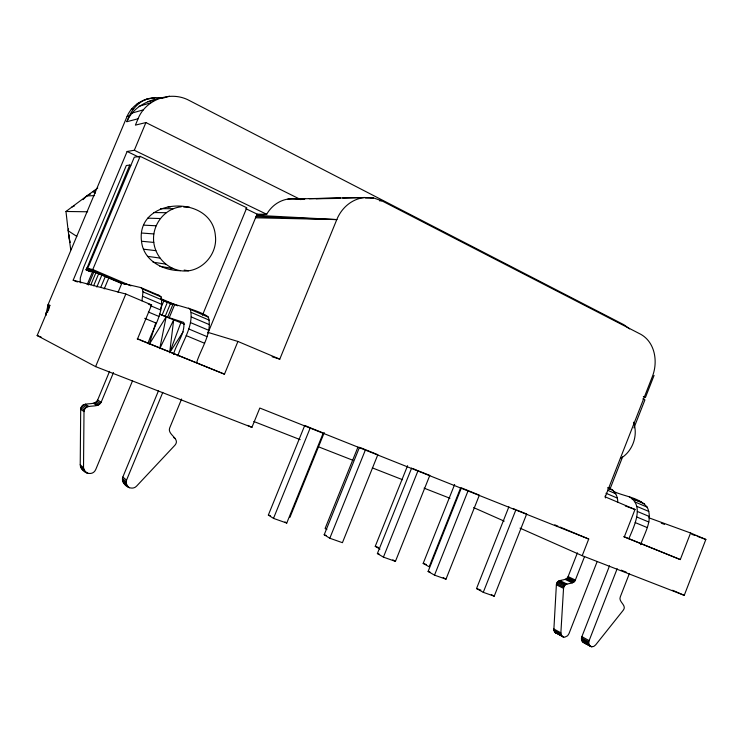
<?xml version="1.0" encoding="UTF-8"?>
<svg xmlns="http://www.w3.org/2000/svg" width="743" height="743" viewBox="0 0 743 743"><rect width="100%" height="100%" fill="white"/><g stroke="black" fill="none" stroke-linecap="round" stroke-linejoin="round"><path stroke-width="1.11" d="M141.504 241.234C135.793 196.886 211.913 193.821 215.359 235.55C218.015 254.942 200.22 273.926 180.493 270.684C162.791 270.591 143.408 260.524 141.504 241.234L153.773 242.422C155.51 256.354 166.497 268.464 180.493 270.684M132.514 380.853L95.773 469.455C92.243 477.638 80.634 471.963 80.225 464.765L80.69 409.254C81.581 400.161 94.389 407.025 97.639 400.022L109.565 371.351M85.204 471.926L83.513 467.746L84.005 411.613C84.906 402.418 97.853 409.337 101.141 402.26L113.493 372.549M153.773 242.422C151.581 225.631 164.073 208.467 181.208 206.805M181.608 399.01L169.683 427.959C167.064 434.841 180.698 438.389 174.995 445.15L136.601 486.108C131.232 491.912 120.329 483.916 122.818 477.062L158.51 390.697M128.186 487.018L126.087 483.173L126.542 480.136L162.801 392.36M148.006 343.489C152.677 328.536 164.119 313.332 161.101 296.921L159.522 295.584L140.854 287.587L121.871 283.176L96.014 272.477L86.207 269.923L129.746 165.067L130.787 165.568M141.95 300.85L143.009 291.86L142.34 288.888L140.854 287.587M47.691 312.218L48.072 304.639L127.09 116.382C132.691 103.082 147.987 95.661 161.974 98.085M597.121 561.671L568.98 633.63L567.615 635.767L564.569 637.28L555.495 632.795L553.832 630.12L556.377 584.815C556.693 578.063 566.092 581.955 568.107 576.605L577.422 552.848M562.6 636.779L561.262 635.181L560.872 632.869L563.538 588.363C563.853 581.565 573.327 585.465 575.351 580.069L584.602 556.451M629.414 573.457L620.275 596.917C618.148 602.025 627.408 605.35 623.163 610.347L595.645 644.896L593.806 646.41L591.744 646.809C588.307 644.246 579.28 643.001 581.871 636.649L609.52 565.832M591.744 646.809C588.893 646.466 588.122 642.899 589.134 640.624L617.173 568.711M640.624 544.665C644.608 532.982 653.348 519.729 647.181 507.163C639.184 497.308 624.399 496.584 613.504 491.374M628.894 538.656C633.714 526.908 644.785 505.704 629.367 496.881M183.112 331.88L169.673 352.656L173.667 319.889L159.457 314.103M196.635 362.556C201.084 348.133 212.544 332.994 208.402 317.177L206.619 315.766C192.372 307.667 175.877 306.2 161.138 299.41M177.837 355.962C182.388 341.102 194.127 325.759 190.384 309.459L188.676 308.076M68.551 228.89L68.17 230.785L70.743 249.824M159.754 348.662L166.144 316.852L149.222 344.399L155.854 322.481M45.862 314.93L48.072 304.639L49.837 305.317L48.462 310.305M169.673 352.656L180.828 322.722L173.667 319.889L160.256 347.631M623.646 536.678L680.291 559.572L690.581 532.991L648.704 517.75M520.016 528.143L582.206 555.699L684.247 595.347L705.85 539.455L690.581 532.991M287.931 199.068L364.609 197.517L373.423 197.898L381.8 200.796L640.865 334.35C655.242 342.504 658.066 361.934 652.447 376.357L605.239 496.881L635.005 509.475L624.334 536.817L680.291 559.572M582.206 555.699L588.725 539.037L560.046 527.038M654.072 375.41L645.416 397.524L643.336 396.511M609.901 489.293L622.56 456.973M633.955 427.875L644.924 399.864L642.853 398.861M508.899 506.782L476.532 588.558L483.266 592.329L494.216 596.192L526.666 514.007L517.007 510.162M483.266 592.329L515.93 509.735L512.921 508.463M460.493 488.188L429.175 566.807L423.185 563.408L454.642 484.473M428.107 571.46L461.403 487.854L479.356 495.163L445.976 579.187L434.506 575.147L428.107 571.46L430.178 572.194M434.506 575.147L468.118 490.677M379.961 549.096L375.243 546.337L407.573 465.703M383.416 557.139L418.012 470.718L429.798 475.418L395.434 561.374L383.416 557.139L377.388 553.544L411.659 468.025M357.931 447.147L325.109 528.477L326.874 529.555M360.494 447.667L377.834 454.707L342.421 542.687L329.808 538.238L324.199 534.765L359.501 447.24M329.808 538.238L365.463 449.784M323.27 432.965L286.752 523.063L273.489 518.391L268.353 515.038L304.751 425.423L309.348 427.392M273.489 518.391L310.268 427.792L322.267 432.575M289.937 517.314L324.254 432.621M49.837 305.317L37.15 335.539L95.596 366.615L251.914 427.355L259.809 408.037L588.725 539.037M272.133 356.761L279.777 359.157L336.793 219.584A37.512 33.676 -87.6 0 1 364.609 197.517L342.718 198.009M151.303 344.594L224.479 374.184L237.918 341.455L279.777 359.157M207.956 333.022L256.576 215.34L257.208 214.16L266.691 214.29A32.59 30.119 89.3 0 1 296.633 199.05L304.695 198.864M159.429 314.038L162.104 315.097L167.547 301.964M162.104 315.097L165.206 316.295L170.649 303.144M165.206 316.295L167.63 317.187L173.091 304.008M167.63 317.187L169.237 317.716L174.707 304.5M173.49 354.448C176.11 343.86 185.267 333.821 183.762 322.434L169.237 317.716M202.468 315.162L246.787 207.78L140.139 156.336L134.288 157.21L87.702 268.474L92.782 269.533L130.963 285.851M95.596 366.615L125.827 294.014L151.628 304.936L137.557 338.827L224.479 374.184M160.209 309.645L163.98 300.562M92.782 269.533L140.139 156.336M87.182 284.588L92.699 271.39M88.417 284.978L93.952 271.762M90.897 284.708L96.014 272.477M93.627 285.758L98.754 273.508M96.85 287.03L101.967 274.78M100.751 287.43L105.441 276.192M104.243 288.878L108.924 277.659M118.053 292.315L121.871 283.176M629.6 328.889L623.934 324.747L189.214 100.454C170.76 90.451 145.851 99.2 138.049 118.787L126.895 121.685C130.248 111.887 136.712 102.766 146.78 99.144M138.049 118.787L135.393 125.13L145.907 122.567L300.822 199.644M77.448 281.996L73.176 280.204L127.127 151.479L134.316 150.253L266.691 214.29L256.576 215.34L336.793 219.584L255.443 217.792M134.316 150.253L145.907 122.567M126.895 121.685C132.421 108.237 145.907 100.918 159.569 98.187M82.965 199.663L86.838 195.92L97.751 188.025M76.817 236.404L68.17 230.785L65.969 211.476L86.838 195.92L90.618 193.877M620.879 458.264C632.776 451.177 638.386 435.11 633.463 422.2M71.82 207.065L74.597 205.82M144.374 99.887L154.785 97.528M137.195 103.63L139.554 102.915M161.751 98.485L169.432 96.191M94.519 191.118L92.708 191.657L95.494 193.059M139.099 106.268L150.643 102.85M131.288 109.258L133.619 108.58M131.975 113.075L143.288 109.88M127.09 116.382L129.393 115.75M147.764 101.745L154.163 100.444M129.746 165.067L126.319 165.513L83.643 267.396L80.3 277.984L80.216 282.182L80.894 282.916M371.138 198.019L373.423 197.898L365.398 198.019M584.472 642.797L585.493 642.741M86.838 195.92L94.593 195.604M309.302 198.762L340.415 198.056M296.633 199.05L304.658 198.929M316.119 198.752L340.183 198.39M379.506 200.824L381.8 200.796M183.753 207.102L189.326 207.102M160.404 208.672L173.295 208.709M153.467 212.535L166.144 212.702M170.834 268.594L173.073 268.622M65.969 211.476L87.683 211.783M147.764 218.154L160.256 218.526M168.076 206.833L170.333 206.916M255.982 216.547L336.793 219.584M143.696 225.148L156.058 225.77M141.56 233.023L153.847 233.934M152.324 98.29L154.368 98.438M143.529 249.184L155.844 250.66M147.476 256.335L159.903 258.062M153.058 262.186L165.652 264.109M184.143 270.08L188.564 270.786M159.884 266.347L172.682 268.418M157.349 295.064L159.522 295.584M73.176 280.204L125.827 294.014M204.418 315.181L206.619 315.766M148.331 304.026L151.628 304.936M207.687 332.288L237.918 341.455M607.895 487.863C614.396 489.238 617.888 495.934 617.749 502.184M631.671 498.637L641.293 501.989M268.353 515.038L270.378 515.753M324.199 534.765L326.279 535.499M377.388 553.544L379.552 554.315M476.532 588.558L480.888 590.1M375.243 546.337L378.317 547.433M423.185 563.408L426.417 564.559M625.337 505.992L635.005 509.475M661.279 523.193L664.539 524.382M691.714 534.301L694.984 535.489M697.157 536.279L705.85 539.455M180.828 322.722L184.58 324.18M37.15 335.539L41.264 337.155M253.837 421.504L300.172 439.642M318.487 446.812L352.971 460.307M372.364 467.904L402.539 479.709M424.086 488.151L449.952 498.274M621.176 570.15L626.219 572.138M137.186 338.91L139.275 339.755M140.325 340.173L150.309 344.195M81.897 468.889L87.86 473.449M144.736 318.338L156.411 323.205M186.233 335.622L204.585 343.266M635.172 522.561L647.264 527.595M554.742 524.818L557.928 526.146M148.331 312.004L158.928 316.444M188.685 328.935L207 336.625M636.797 516.989L648.871 522.05M150.179 305.559L160.739 310.017M190.412 322.564L208.672 330.273M637.355 511.453L649.401 516.543M412.718 468.48L416.953 470.273M142.805 296.327L161.742 304.379M191.295 316.945L209.48 324.672M605.972 493.25L617.349 498.089M636.807 506.355L648.815 511.463M160.664 298.547L177.633 305.8M143.009 291.86L161.863 299.912M191.285 312.478L209.387 320.205M607.542 490.241L615.798 493.761M635.2 502.045L647.181 507.163M86.643 268.019L125.019 284.402M161.268 299.884L166.599 302.16M168.735 303.07L171.93 304.435M86.448 268.511L121.611 283.52M86.309 268.985L92.699 271.706M86.207 269.393L91.538 271.659M86.179 269.709L90.442 271.529M86.207 269.923L90.47 271.743M608.025 487.742L610.077 488.615M142.34 288.888L161.101 296.921M190.384 309.459L208.402 317.177M608.173 488.337L613.309 490.538M632.655 498.822L644.608 503.94M555.495 632.795L556.423 633.194M672.61 590.258L684.247 595.347M473.635 507.599L504.2 521.14M568.107 576.605L575.351 580.069M567.587 577.599L574.822 581.072M566.881 578.425L574.107 581.908M127.127 151.479L138.569 156.996M245.766 208.644L257.208 214.16M247.772 425.358L251.914 427.355M566.036 579.038L573.262 582.521M565.117 579.382L572.333 582.874M559.72 580.506L566.909 584.017M558.727 580.896L565.906 584.407M557.826 581.583L564.996 585.103M557.092 582.521L564.253 586.06M556.591 583.636L563.751 587.174M556.377 584.815L563.538 588.363M581.871 636.649L589.134 640.624M581.537 637.856L588.79 641.841M581.444 639.073L588.707 643.057M581.62 640.215L588.883 644.209M582.048 641.209L589.31 645.221M582.688 642.008L590.787 646.559M553.776 628.922L560.872 632.869M491.299 594.567L494.216 596.192M553.832 630.12L560.937 634.085M554.157 631.216L561.262 635.181M557.445 633.296L561.002 635.284M554.724 632.126L563.538 637.178M443.2 577.599L445.976 579.187M392.815 559.823L395.434 561.374M124.453 483.869L125.716 484.612M173.611 437.543L175.292 438.574M97.639 400.022L101.141 402.26M285.006 521.939L286.752 523.063M96.943 401.22L100.435 403.477M95.94 402.204L99.423 404.461M94.723 402.892L98.187 405.158M93.377 403.235L96.822 405.511M85.38 404.136L88.751 406.43M83.913 404.526L87.265 406.82M82.612 405.306L85.947 407.619M81.581 406.43L84.906 408.752M80.922 407.786L84.247 410.117M80.69 409.254L84.005 411.613M122.818 477.062L126.542 480.136M122.409 478.548L126.124 481.64M122.372 480.062L126.087 483.173M122.725 481.51L126.44 484.64M123.431 482.811L129.468 487.77M80.225 464.765L83.513 467.746M80.402 466.279L83.699 469.288M80.978 467.691L84.275 470.709M83.095 469.817L86.42 472.854M70.26 242.376L69.118 238.122L69.118 234.825M45.862 312.822L46.289 315.004M605.22 495.897L605.406 497.949"/></g></svg>
